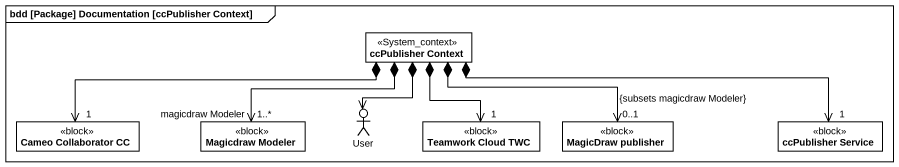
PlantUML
@startuml
mainframe bdd [Package] Documentation [ccPublisher Context]
allowmixing
hide circle
hide empty members
class "ccPublisher Context" as ccPublisher_Context <<System_context>>
class "Cameo Collaborator CC" as Cameo_Collaborator_CC <<block>>
class "Magicdraw Modeler" as Magicdraw_Modeler <<block>>
actor User
class "Teamwork Cloud TWC" as Teamwork_Cloud_TWC <<block>>
class "MagicDraw publisher" as MagicDraw_publisher <<block>>
class "ccPublisher Service" as ccPublisher_Service <<block>>
ccPublisher_Context *-left-> "1" Cameo_Collaborator_CC
ccPublisher_Context *-left-> "1..*\nmagicdraw Modeler" Magicdraw_Modeler
ccPublisher_Context *--> User
ccPublisher_Context *--> "1" Teamwork_Cloud_TWC
ccPublisher_Context *-right-> "0..1\n{subsets magicdraw Modeler}" MagicDraw_publisher
ccPublisher_Context *-right-> "1" ccPublisher_Service
@enduml
